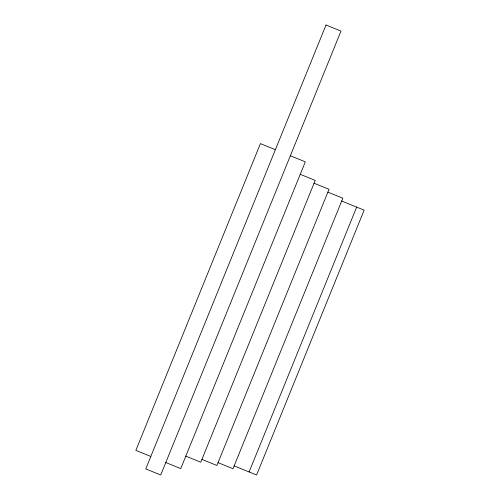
<?xml version="1.0" encoding="UTF-8"?>
<svg xmlns="http://www.w3.org/2000/svg" width="500" height="500" viewBox="0 0 500 500"><rect width="100%" height="100%" fill="white"/><g stroke="black" fill="none" stroke-linecap="round" stroke-linejoin="round"><path stroke-width="0.75" d="M249.112 471.962L356.662 207.106M275.381 149.7L260.419 143.619L135.856 450.375L150.825 456.456M290.35 155.775L305.312 161.85L180.75 468.606L165.787 462.531M300.25 174.319L315.212 180.394L200.775 462.212L185.812 456.138M314.062 183.225L329.025 189.3L216.887 465.462L201.925 459.387M327.881 192.125L342.844 198.2L233 468.713L218.038 462.638M341.694 201.025L364.144 210.144L256.594 475L234.15 465.887M326.019 25L145.756 468.925L160.725 475L340.981 31.075L326.019 25"/></g></svg>
